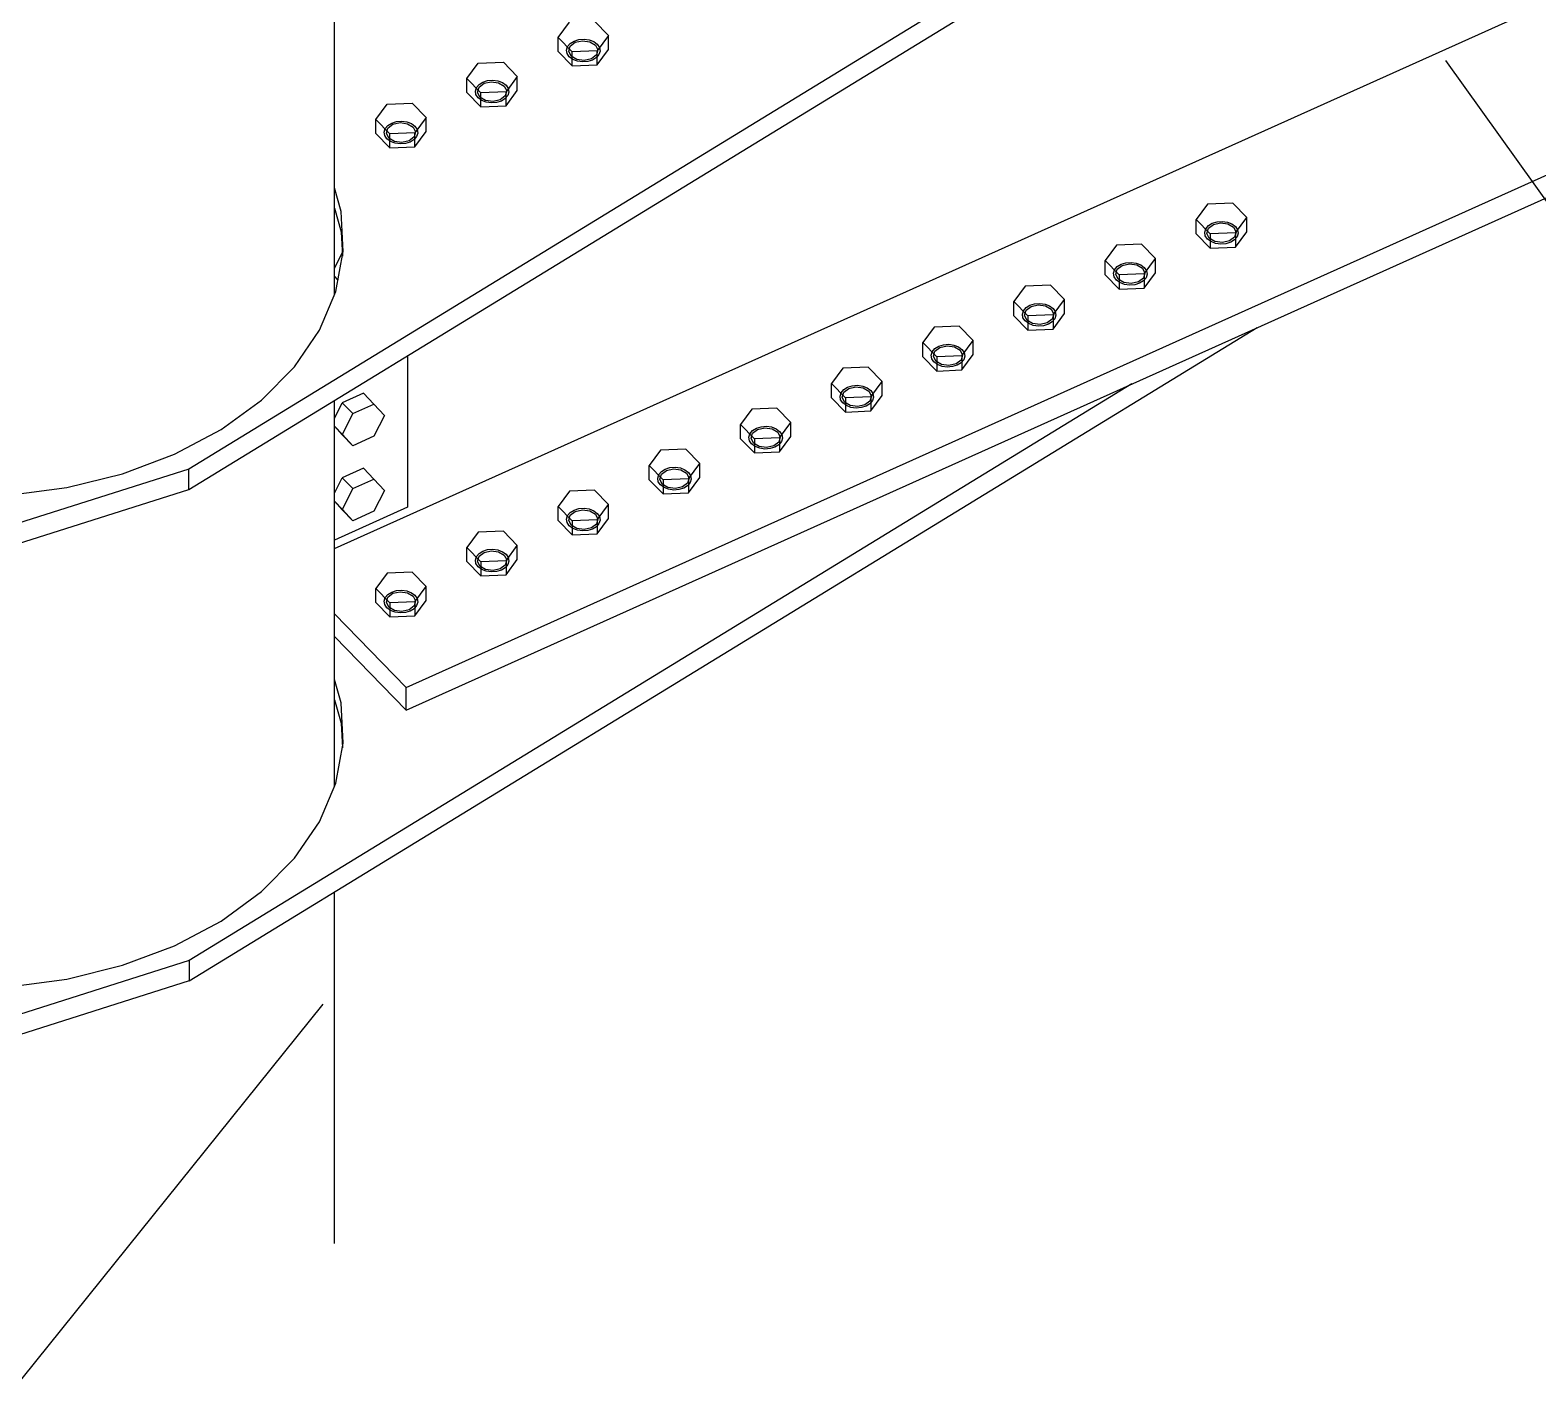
# Model space of a CAD drawing. Header units: millimetres. Extents: x 15962 to 71432, y 9666 to 72266.
# Drawn here: x 46477 to 47511, y 38947 to 39883 of the extents above; entities that cross this region are included whole.
import ezdxf

# ---------------------------------------------------------------- set-up
doc = ezdxf.new("R2010")
doc.units = ezdxf.units.MM
doc.header["$LTSCALE"] = 2

msp = doc.modelspace()

# ---------------------------------------------------------------- linework, layer by layer
at = {"color": 2, "linetype": 'Continuous'}
for p, q in [((46685.9629, 39700.9628), (46685.9629, 40062.5695)), ((47355.4574, 40052.1569), (46586.195, 39581.7192)), ((46586.195, 39567.7671), (47355.4574, 40038.2047)), ((46685.9629, 39527.2666), (47606.0641, 39940.6574)), ((46735.186, 39431.9594), (47606.0643, 39823.235)), ((46735.186, 39416.5386), (47606.0643, 39807.8142)), ((46690.5806, 39758.4798), (46685.9629, 39774.6054)), ((46685.9629, 39760.6533), (46690.5806, 39744.5276)), ((46691.999, 39730.9089), (46690.5806, 39758.4798)), ((46690.5806, 39744.5276), (46691.4401, 39727.8195)), ((46687.046, 39703.5268), (46691.999, 39730.9089)), ((46675.8436, 39677.0078), (46687.046, 39703.5268)), ((46586.3865, 39230.7991), (47318.9113, 39678.7996)), ((46658.6676, 39652.0049), (46675.8436, 39677.0078)), ((46635.941, 39629.1337), (46658.6676, 39652.0049)), ((46736.1382, 39659.4639), (46736.1382, 39555.6217)), ((47232.944, 39640.1755), (46586.3865, 39244.7512)), ((46608.2233, 39608.9573), (46635.941, 39629.1337)), ((46685.9629, 39363.9088), (46685.9629, 39628.7795)), ((46576.1972, 39591.9726), (46608.2233, 39608.9573)), ((46540.651, 39578.5978), (46576.1972, 39591.9726)), ((46586.195, 39581.7192), (45647.8491, 39284.6772)), ((46586.195, 39567.7671), (46586.195, 39581.7192)), ((46462.5651, 39563.8983), (46502.4602, 39569.1623)), ((46502.4602, 39569.1623), (46540.651, 39578.5978)), ((45647.8491, 39270.7251), (46586.195, 39567.7671)), ((46736.1382, 39555.6217), (46685.9629, 39533.0785)), ((46735.186, 39431.9594), (46685.9629, 39482.4404)), ((46685.9629, 39467.0197), (46735.186, 39416.5386)), ((46690.5806, 39421.4257), (46685.9629, 39437.5514)), ((46735.186, 39416.5386), (46735.186, 39431.9594)), ((46685.9629, 39423.5993), (46690.5806, 39407.4736)), ((46691.999, 39393.8548), (46690.5806, 39421.4257)), ((46690.5806, 39407.4736), (46691.4401, 39390.7654)), ((46687.046, 39366.4728), (46691.999, 39393.8548)), ((46675.8436, 39339.9538), (46687.046, 39366.4728)), ((46658.6676, 39314.9509), (46675.8436, 39339.9538)), ((46635.941, 39292.0796), (46658.6676, 39314.9509)), ((46608.2233, 39271.9033), (46635.941, 39292.0796)), ((46685.9629, 39050.6731), (46685.9629, 39291.6984)), ((46576.1972, 39254.9186), (46608.2233, 39271.9033)), ((46540.651, 39241.5438), (46576.1972, 39254.9186)), ((46586.3865, 39244.7512), (45795.0748, 38994.2328)), ((46502.4602, 39232.1083), (46540.651, 39241.5438)), ((46586.3865, 39244.7512), (46586.3865, 39230.7991)), ((46586.3865, 39230.7991), (45689.936, 38946.9952)), ((46462.5651, 39226.8443), (46502.4602, 39232.1083))]:
    msp.add_line(p, q, dxfattribs=at)
at = {"color": 7, "linetype": 'Continuous'}
for p, q in [((46839.4211, 39877.7593), (46847.1484, 39888.2816)), ((46864.4365, 39889.0002), (46873.9974, 39879.1965)), ((46839.4211, 39868.0663), (46839.4211, 39877.7593)), ((46848.982, 39867.9556), (46839.4211, 39877.7593)), ((46845.2201, 39869.1248), (46845.9372, 39871.5181)), ((46845.6277, 39866.6982), (46845.2201, 39869.1248)), ((46845.9372, 39871.5181), (46847.7087, 39873.6439)), ((46846.7279, 39868.37), (46847.7596, 39871.8132)), ((46847.7087, 39873.6439), (46850.3613, 39875.294)), ((46847.7596, 39871.8132), (46851.1893, 39874.445)), ((46850.3613, 39875.294), (46853.6352, 39876.307)), ((46851.1893, 39874.445), (46856.098, 39875.5602)), ((46853.6352, 39876.307), (46857.21, 39876.5837)), ((46856.098, 39875.5602), (46861.1706, 39874.8599)), ((46857.21, 39876.5837), (46860.7358, 39876.0969)), ((46860.7358, 39876.0969), (46863.8675, 39874.8944)), ((46861.1706, 39874.8599), (46865.0477, 39872.5318)), ((46863.8675, 39874.8944), (46866.2985, 39873.0939)), ((46865.0477, 39872.5318), (46866.6905, 39869.1997)), ((46866.6905, 39869.1997), (46865.6589, 39865.7565)), ((46873.9974, 39879.1965), (46866.2701, 39868.6742)), ((46866.2701, 39858.9812), (46873.9974, 39869.5034)), ((46866.2985, 39873.0939), (46867.7908, 39870.8715)), ((46867.7908, 39870.8715), (46868.1983, 39868.4449)), ((46873.9974, 39869.5034), (46873.9974, 39879.1965)), ((46776.8826, 39849.6571), (46784.6099, 39860.1794)), ((46784.6099, 39860.1794), (46801.898, 39860.898)), ((46801.898, 39860.898), (46811.4589, 39851.0943)), ((46839.4211, 39868.0663), (46848.982, 39858.2626)), ((46847.12, 39864.4759), (46845.6277, 39866.6982)), ((46848.3708, 39865.0379), (46846.7279, 39868.37)), ((46849.5509, 39862.6753), (46847.12, 39864.4759)), ((46852.2479, 39862.7098), (46848.3708, 39865.0379)), ((46866.2701, 39868.6742), (46848.982, 39867.9556)), ((46848.982, 39858.2626), (46848.982, 39867.9556)), ((46848.982, 39858.2626), (46866.2701, 39858.9812)), ((46852.6826, 39861.4728), (46849.5509, 39862.6753)), ((46857.3204, 39862.0095), (46852.2479, 39862.7098)), ((46856.2084, 39860.986), (46852.6826, 39861.4728)), ((46859.7833, 39861.2627), (46856.2084, 39860.986)), ((46862.2292, 39863.1247), (46857.3204, 39862.0095)), ((46863.0572, 39862.2757), (46859.7833, 39861.2627)), ((46865.6589, 39865.7565), (46862.2292, 39863.1247)), ((46865.7097, 39863.9258), (46863.0572, 39862.2757)), ((46867.4812, 39866.0516), (46865.7097, 39863.9258)), ((46866.2701, 39858.9812), (46866.2701, 39868.6742)), ((46868.1983, 39868.4449), (46867.4812, 39866.0516)), ((47448.1253, 39862.0882), (47639.2494, 39594.8571)), ((46776.8826, 39839.9641), (46776.8826, 39849.6571)), ((46786.4435, 39839.8535), (46776.8826, 39849.6571)), ((46791.0967, 39848.2048), (46794.6715, 39848.4815)), ((46794.6715, 39848.4815), (46798.1974, 39847.9947)), ((46811.4589, 39851.0943), (46803.7316, 39840.5721)), ((46811.4589, 39841.4013), (46811.4589, 39851.0943)), ((46776.8826, 39839.9641), (46786.4435, 39830.1604)), ((46782.6816, 39841.0226), (46783.3987, 39843.416)), ((46783.0892, 39838.596), (46782.6816, 39841.0226)), ((46784.5815, 39836.3737), (46783.0892, 39838.596)), ((46783.3987, 39843.416), (46785.1702, 39845.5417)), ((46784.1894, 39840.2678), (46785.2211, 39843.711)), ((46785.8323, 39836.9357), (46784.1894, 39840.2678)), ((46785.1702, 39845.5417), (46787.8228, 39847.1919)), ((46785.2211, 39843.711), (46788.6508, 39846.3428)), ((46803.7316, 39840.5721), (46786.4435, 39839.8535)), ((46786.4435, 39830.1604), (46786.4435, 39839.8535)), ((46787.8228, 39847.1919), (46791.0967, 39848.2048)), ((46788.6508, 39846.3428), (46793.5595, 39847.458)), ((46793.5595, 39847.458), (46798.6321, 39846.7577)), ((46798.1974, 39847.9947), (46801.329, 39846.7922)), ((46798.6321, 39846.7577), (46802.5092, 39844.4296)), ((46801.329, 39846.7922), (46803.76, 39844.9917)), ((46802.5092, 39844.4296), (46804.152, 39841.0976)), ((46804.152, 39841.0976), (46803.1204, 39837.6543)), ((46804.9428, 39837.9494), (46803.1712, 39835.8236)), ((46803.7316, 39830.879), (46811.4589, 39841.4013)), ((46803.7316, 39830.879), (46803.7316, 39840.5721)), ((46803.76, 39844.9917), (46805.2523, 39842.7693)), ((46805.6598, 39840.3427), (46804.9428, 39837.9494)), ((46805.2523, 39842.7693), (46805.6598, 39840.3427)), ((46714.3441, 39821.555), (46722.0714, 39832.0773)), ((46722.0714, 39832.0773), (46739.3595, 39832.7958)), ((46739.3595, 39832.7958), (46748.9204, 39822.9922)), ((46787.0125, 39834.5731), (46784.5815, 39836.3737)), ((46789.7094, 39834.6076), (46785.8323, 39836.9357)), ((46786.4435, 39830.1604), (46803.7316, 39830.879)), ((46790.1441, 39833.3706), (46787.0125, 39834.5731)), ((46794.7819, 39833.9074), (46789.7094, 39834.6076)), ((46793.6699, 39832.8839), (46790.1441, 39833.3706)), ((46797.2448, 39833.1605), (46793.6699, 39832.8839)), ((46799.6907, 39835.0225), (46794.7819, 39833.9074)), ((46800.5187, 39834.1735), (46797.2448, 39833.1605)), ((46803.1204, 39837.6543), (46799.6907, 39835.0225)), ((46803.1712, 39835.8236), (46800.5187, 39834.1735)), ((46714.3441, 39811.8619), (46714.3441, 39821.555)), ((46723.905, 39811.7513), (46714.3441, 39821.555)), ((46720.8602, 39815.3138), (46722.6317, 39817.4396)), ((46722.6317, 39817.4396), (46725.2843, 39819.0897)), ((46722.6826, 39815.6089), (46726.1123, 39818.2407)), ((46725.2843, 39819.0897), (46728.5582, 39820.1027)), ((46726.1123, 39818.2407), (46731.0211, 39819.3558)), ((46728.5582, 39820.1027), (46732.1331, 39820.3793)), ((46731.0211, 39819.3558), (46736.0936, 39818.6556)), ((46732.1331, 39820.3793), (46735.6589, 39819.8926)), ((46735.6589, 39819.8926), (46738.7905, 39818.6901)), ((46736.0936, 39818.6556), (46739.9707, 39816.3275)), ((46738.7905, 39818.6901), (46741.2215, 39816.8895)), ((46748.9204, 39822.9922), (46741.1931, 39812.4699)), ((46748.9204, 39813.2991), (46748.9204, 39822.9922)), ((46714.3441, 39811.8619), (46723.905, 39802.0582)), ((46720.1432, 39812.9205), (46720.8602, 39815.3138)), ((46720.5507, 39810.4939), (46720.1432, 39812.9205)), ((46722.043, 39808.2715), (46720.5507, 39810.4939)), ((46721.6509, 39812.1656), (46722.6826, 39815.6089)), ((46723.2938, 39808.8336), (46721.6509, 39812.1656)), ((46724.474, 39806.471), (46722.043, 39808.2715)), ((46727.1709, 39806.5055), (46723.2938, 39808.8336)), ((46741.1931, 39812.4699), (46723.905, 39811.7513)), ((46723.905, 39802.0582), (46723.905, 39811.7513)), ((46737.1522, 39806.9204), (46732.2434, 39805.8052)), ((46740.5819, 39809.5522), (46737.1522, 39806.9204)), ((46740.6328, 39807.7215), (46737.9802, 39806.0713)), ((46739.9707, 39816.3275), (46741.6136, 39812.9954)), ((46741.6136, 39812.9954), (46740.5819, 39809.5522)), ((46742.4043, 39809.8472), (46740.6328, 39807.7215)), ((46741.1931, 39802.7768), (46748.9204, 39813.2991)), ((46741.1931, 39802.7768), (46741.1931, 39812.4699)), ((46741.2215, 39816.8895), (46742.7138, 39814.6672)), ((46743.1213, 39812.2406), (46742.4043, 39809.8472)), ((46742.7138, 39814.6672), (46743.1213, 39812.2406)), ((46723.905, 39802.0582), (46741.1931, 39802.7768)), ((46727.6056, 39805.2685), (46724.474, 39806.471)), ((46732.2434, 39805.8052), (46727.1709, 39806.5055)), ((46731.1314, 39804.7817), (46727.6056, 39805.2685)), ((46734.7063, 39805.0584), (46731.1314, 39804.7817)), ((46737.9802, 39806.0713), (46734.7063, 39805.0584)), ((47284.9178, 39763.3635), (47277.1905, 39752.8412)), ((47302.2059, 39764.0821), (47284.9178, 39763.3635)), ((47311.7668, 39754.2784), (47302.2059, 39764.0821)), ((47277.1905, 39752.8412), (47286.7514, 39743.0376)), ((47277.1905, 39743.1482), (47277.1905, 39752.8412)), ((47282.9896, 39744.2067), (47283.7066, 39746.6)), ((47283.7066, 39746.6), (47285.4781, 39748.7258)), ((47284.4973, 39743.4519), (47285.529, 39746.8951)), ((47285.4781, 39748.7258), (47288.1307, 39750.3759)), ((47285.529, 39746.8951), (47288.9587, 39749.5269)), ((47288.1307, 39750.3759), (47291.4046, 39751.3889)), ((47288.9587, 39749.5269), (47293.8674, 39750.6421)), ((47291.4046, 39751.3889), (47294.9794, 39751.6656)), ((47293.8674, 39750.6421), (47298.94, 39749.9418)), ((47294.9794, 39751.6656), (47298.5053, 39751.1788)), ((47298.5053, 39751.1788), (47301.6369, 39749.9763)), ((47298.94, 39749.9418), (47302.8171, 39747.6137)), ((47301.6369, 39749.9763), (47304.0679, 39748.1758)), ((47302.8171, 39747.6137), (47304.4599, 39744.2816)), ((47304.0395, 39743.7561), (47311.7668, 39754.2784)), ((47304.0679, 39748.1758), (47305.5602, 39745.9534)), ((47305.5602, 39745.9534), (47305.9677, 39743.5268)), ((47311.7668, 39744.5854), (47311.7668, 39754.2784)), ((47222.3793, 39735.2613), (47214.652, 39724.7391)), ((47239.6674, 39735.9799), (47222.3793, 39735.2613)), ((47249.2283, 39726.1763), (47239.6674, 39735.9799)), ((47277.1905, 39743.1482), (47286.7514, 39733.3445)), ((47283.3971, 39741.7801), (47282.9896, 39744.2067)), ((47284.8894, 39739.5578), (47283.3971, 39741.7801)), ((47286.1402, 39740.1198), (47284.4973, 39743.4519)), ((47287.3204, 39737.7572), (47284.8894, 39739.5578)), ((47290.0173, 39737.7917), (47286.1402, 39740.1198)), ((47304.0395, 39743.7561), (47286.7514, 39743.0376)), ((47286.7514, 39743.0376), (47286.7514, 39733.3445)), ((47290.452, 39736.5547), (47287.3204, 39737.7572)), ((47295.0898, 39737.0914), (47290.0173, 39737.7917)), ((47293.9778, 39736.068), (47290.452, 39736.5547)), ((47297.5527, 39736.3446), (47293.9778, 39736.068)), ((47299.9986, 39738.2066), (47295.0898, 39737.0914)), ((47300.8266, 39737.3576), (47297.5527, 39736.3446)), ((47303.4283, 39740.8384), (47299.9986, 39738.2066)), ((47303.4791, 39739.0077), (47300.8266, 39737.3576)), ((47304.4599, 39744.2816), (47303.4283, 39740.8384)), ((47305.2507, 39741.1335), (47303.4791, 39739.0077)), ((47304.0395, 39734.0631), (47311.7668, 39744.5854)), ((47304.0395, 39743.7561), (47304.0395, 39734.0631)), ((47305.9677, 39743.5268), (47305.2507, 39741.1335)), ((46685.9629, 39719.3938), (46691.3286, 39729.9885)), ((47214.652, 39724.7391), (47224.2129, 39714.9354)), ((47214.652, 39715.046), (47214.652, 39724.7391)), ((47241.501, 39715.654), (47249.2283, 39726.1763)), ((47249.2283, 39716.4832), (47249.2283, 39726.1763)), ((47286.7514, 39733.3445), (47304.0395, 39734.0631)), ((46688.4768, 39711.4367), (46685.9629, 39714.0149)), ((46688.4439, 39711.255), (46685.9629, 39713.9245)), ((47214.652, 39715.046), (47224.2129, 39705.2423)), ((47220.4511, 39716.1045), (47221.1681, 39718.4979)), ((47220.8586, 39713.6779), (47220.4511, 39716.1045)), ((47221.1681, 39718.4979), (47222.9396, 39720.6236)), ((47221.9588, 39715.3497), (47222.9905, 39718.793)), ((47223.6017, 39712.0176), (47221.9588, 39715.3497)), ((47222.9396, 39720.6236), (47225.5922, 39722.2738)), ((47222.9905, 39718.793), (47226.4202, 39721.4248)), ((47241.501, 39715.654), (47224.2129, 39714.9354)), ((47224.2129, 39714.9354), (47224.2129, 39705.2423)), ((47225.5922, 39722.2738), (47228.8661, 39723.2868)), ((47226.4202, 39721.4248), (47231.329, 39722.5399)), ((47228.8661, 39723.2868), (47232.441, 39723.5634)), ((47231.329, 39722.5399), (47236.4015, 39721.8396)), ((47232.441, 39723.5634), (47235.9668, 39723.0767)), ((47235.9668, 39723.0767), (47239.0984, 39721.8741)), ((47236.4015, 39721.8396), (47240.2786, 39719.5116)), ((47239.0984, 39721.8741), (47241.5294, 39720.0736)), ((47240.2786, 39719.5116), (47241.9215, 39716.1795)), ((47241.9215, 39716.1795), (47240.8898, 39712.7362)), ((47241.501, 39705.9609), (47249.2283, 39716.4832)), ((47241.501, 39715.654), (47241.501, 39705.9609)), ((47241.5294, 39720.0736), (47243.0217, 39717.8513)), ((47243.4292, 39715.4247), (47242.7122, 39713.0313)), ((47243.0217, 39717.8513), (47243.4292, 39715.4247)), ((47159.8408, 39707.1592), (47152.1135, 39696.6369)), ((47177.1289, 39707.8778), (47159.8408, 39707.1592)), ((47186.6898, 39698.0741), (47177.1289, 39707.8778)), ((47222.3509, 39711.4556), (47220.8586, 39713.6779)), ((47224.7819, 39709.6551), (47222.3509, 39711.4556)), ((47227.4788, 39709.6896), (47223.6017, 39712.0176)), ((47224.2129, 39705.2423), (47241.501, 39705.9609)), ((47227.9135, 39708.4525), (47224.7819, 39709.6551)), ((47232.5513, 39708.9893), (47227.4788, 39709.6896)), ((47231.4393, 39707.9658), (47227.9135, 39708.4525)), ((47235.0142, 39708.2424), (47231.4393, 39707.9658)), ((47237.4601, 39710.1044), (47232.5513, 39708.9893)), ((47238.2881, 39709.2554), (47235.0142, 39708.2424)), ((47240.8898, 39712.7362), (47237.4601, 39710.1044)), ((47240.9407, 39710.9056), (47238.2881, 39709.2554)), ((47242.7122, 39713.0313), (47240.9407, 39710.9056)), ((47152.1135, 39696.6369), (47161.6744, 39686.8332)), ((47152.1135, 39686.9438), (47152.1135, 39696.6369)), ((47160.4012, 39692.5215), (47163.0537, 39694.1716)), ((47160.452, 39690.6908), (47163.8817, 39693.3226)), ((47163.0537, 39694.1716), (47166.3276, 39695.1846)), ((47163.8817, 39693.3226), (47168.7905, 39694.4377)), ((47166.3276, 39695.1846), (47169.9025, 39695.4612)), ((47168.7905, 39694.4377), (47173.863, 39693.7375)), ((47169.9025, 39695.4612), (47173.4283, 39694.9745)), ((47173.4283, 39694.9745), (47176.5599, 39693.772)), ((47173.863, 39693.7375), (47177.7401, 39691.4094)), ((47176.5599, 39693.772), (47178.9909, 39691.9714)), ((47178.9625, 39687.5518), (47186.6898, 39698.0741)), ((47186.6898, 39688.381), (47186.6898, 39698.0741)), ((47152.1135, 39686.9438), (47161.6744, 39677.1402)), ((47157.9126, 39688.0024), (47158.6296, 39690.3957)), ((47158.3201, 39685.5758), (47157.9126, 39688.0024)), ((47159.8124, 39683.3534), (47158.3201, 39685.5758)), ((47158.6296, 39690.3957), (47160.4012, 39692.5215)), ((47159.4204, 39687.2476), (47160.452, 39690.6908)), ((47161.0632, 39683.9155), (47159.4204, 39687.2476)), ((47162.2434, 39681.5529), (47159.8124, 39683.3534)), ((47164.9403, 39681.5874), (47161.0632, 39683.9155)), ((47178.9625, 39687.5518), (47161.6744, 39686.8332)), ((47161.6744, 39686.8332), (47161.6744, 39677.1402)), ((47178.3513, 39684.6341), (47174.9216, 39682.0023)), ((47178.4022, 39682.8034), (47175.7496, 39681.1533)), ((47177.7401, 39691.4094), (47179.383, 39688.0773)), ((47179.383, 39688.0773), (47178.3513, 39684.6341)), ((47180.1737, 39684.9292), (47178.4022, 39682.8034)), ((47178.9625, 39677.8588), (47186.6898, 39688.381)), ((47178.9625, 39687.5518), (47178.9625, 39677.8588)), ((47178.9909, 39691.9714), (47180.4832, 39689.7491)), ((47180.8908, 39687.3225), (47180.1737, 39684.9292)), ((47180.4832, 39689.7491), (47180.8908, 39687.3225)), ((47097.3023, 39679.057), (47089.5751, 39668.5347)), ((47114.5904, 39679.7756), (47097.3023, 39679.057)), ((47124.1513, 39669.9719), (47114.5904, 39679.7756)), ((47161.6744, 39677.1402), (47178.9625, 39677.8588)), ((47165.375, 39680.3504), (47162.2434, 39681.5529)), ((47170.0129, 39680.8871), (47164.9403, 39681.5874)), ((47168.9009, 39679.8636), (47165.375, 39680.3504)), ((47172.4757, 39680.1403), (47168.9009, 39679.8636)), ((47174.9216, 39682.0023), (47170.0129, 39680.8871)), ((47175.7496, 39681.1533), (47172.4757, 39680.1403)), ((47089.5751, 39668.5347), (47099.1359, 39658.731)), ((47089.5751, 39658.8417), (47089.5751, 39668.5347)), ((47095.3741, 39659.9002), (47096.0912, 39662.2935)), ((47096.0912, 39662.2935), (47097.8627, 39664.4193)), ((47096.8819, 39659.1454), (47097.9135, 39662.5886)), ((47097.8627, 39664.4193), (47100.5152, 39666.0694)), ((47097.9135, 39662.5886), (47101.3432, 39665.2204)), ((47100.5152, 39666.0694), (47103.7891, 39667.0824)), ((47101.3432, 39665.2204), (47106.252, 39666.3356)), ((47103.7891, 39667.0824), (47107.364, 39667.3591)), ((47106.252, 39666.3356), (47111.3245, 39665.6353)), ((47107.364, 39667.3591), (47110.8898, 39666.8723)), ((47110.8898, 39666.8723), (47114.0215, 39665.6698)), ((47111.3245, 39665.6353), (47115.2016, 39663.3072)), ((47114.0215, 39665.6698), (47116.4524, 39663.8693)), ((47115.2016, 39663.3072), (47116.8445, 39659.9751)), ((47116.424, 39659.4496), (47124.1513, 39669.9719)), ((47116.4524, 39663.8693), (47117.9447, 39661.6469)), ((47124.1513, 39660.2789), (47124.1513, 39669.9719)), ((47089.5751, 39658.8417), (47099.1359, 39649.038)), ((47095.7816, 39657.4736), (47095.3741, 39659.9002)), ((47097.2739, 39655.2513), (47095.7816, 39657.4736)), ((47098.5247, 39655.8133), (47096.8819, 39659.1454)), ((47099.7049, 39653.4507), (47097.2739, 39655.2513)), ((47102.4018, 39653.4852), (47098.5247, 39655.8133)), ((47116.424, 39659.4496), (47099.1359, 39658.731)), ((47099.1359, 39658.731), (47099.1359, 39649.038)), ((47102.8366, 39652.2482), (47099.7049, 39653.4507)), ((47107.4744, 39652.7849), (47102.4018, 39653.4852)), ((47106.3624, 39651.7615), (47102.8366, 39652.2482)), ((47109.9372, 39652.0381), (47106.3624, 39651.7615)), ((47112.3831, 39653.9001), (47107.4744, 39652.7849)), ((47113.2111, 39653.0511), (47109.9372, 39652.0381)), ((47115.8128, 39656.5319), (47112.3831, 39653.9001)), ((47115.8637, 39654.7012), (47113.2111, 39653.0511)), ((47116.8445, 39659.9751), (47115.8128, 39656.5319)), ((47117.6352, 39656.827), (47115.8637, 39654.7012)), ((47116.424, 39649.7566), (47124.1513, 39660.2789)), ((47116.424, 39659.4496), (47116.424, 39649.7566)), ((47118.3523, 39659.2203), (47117.6352, 39656.827)), ((47117.9447, 39661.6469), (47118.3523, 39659.2203)), ((47034.7638, 39650.9548), (47027.0366, 39640.4326)), ((47052.052, 39651.6734), (47034.7638, 39650.9548)), ((47061.6128, 39641.8697), (47052.052, 39651.6734)), ((47053.8855, 39631.3475), (47061.6128, 39641.8697)), ((47061.6128, 39632.1767), (47061.6128, 39641.8697)), ((47099.1359, 39649.038), (47116.424, 39649.7566)), ((46705.835, 39633.7971), (46691.3916, 39627.3079)), ((46713.1205, 39626.3254), (46705.835, 39633.7971)), ((47027.0366, 39640.4326), (47036.5974, 39630.6289)), ((47027.0366, 39630.7395), (47027.0366, 39640.4326)), ((47032.8356, 39631.798), (47033.5527, 39634.1914)), ((47033.2432, 39629.3714), (47032.8356, 39631.798)), ((47033.5527, 39634.1914), (47035.3242, 39636.3171)), ((47034.3434, 39631.0432), (47035.375, 39634.4865)), ((47035.3242, 39636.3171), (47037.9767, 39637.9673)), ((47035.375, 39634.4865), (47038.8047, 39637.1183)), ((47053.8855, 39631.3475), (47036.5974, 39630.6289)), ((47037.9767, 39637.9673), (47041.2507, 39638.9802)), ((47038.8047, 39637.1183), (47043.7135, 39638.2334)), ((47041.2507, 39638.9802), (47044.8255, 39639.2569)), ((47043.7135, 39638.2334), (47048.786, 39637.5331)), ((47044.8255, 39639.2569), (47048.3513, 39638.7702)), ((47048.3513, 39638.7702), (47051.483, 39637.5676)), ((47048.786, 39637.5331), (47052.6632, 39635.2051)), ((47051.483, 39637.5676), (47053.9139, 39635.7671)), ((47052.6632, 39635.2051), (47054.306, 39631.873)), ((47054.306, 39631.873), (47053.2744, 39628.4297)), ((47053.8855, 39621.6544), (47061.6128, 39632.1767)), ((47053.8855, 39631.3475), (47053.8855, 39621.6544)), ((47053.9139, 39635.7671), (47055.4062, 39633.5448)), ((47055.8138, 39631.1182), (47055.0967, 39628.7248)), ((47055.4062, 39633.5448), (47055.8138, 39631.1182)), ((46685.9629, 39616.5886), (46691.3916, 39627.3079)), ((46691.3916, 39627.3079), (46698.6772, 39619.8361)), ((46698.6772, 39619.8361), (46713.1205, 39626.3254)), ((46713.1205, 39626.3254), (46720.3422, 39618.5551)), ((46972.2253, 39622.8527), (46964.4981, 39612.3304)), ((46989.5135, 39623.5713), (46972.2253, 39622.8527)), ((46999.0743, 39613.7676), (46989.5135, 39623.5713)), ((47027.0366, 39630.7395), (47036.5974, 39620.9358)), ((47034.7355, 39627.1491), (47033.2432, 39629.3714)), ((47035.9862, 39627.7111), (47034.3434, 39631.0432)), ((47037.1664, 39625.3485), (47034.7355, 39627.1491)), ((47039.8633, 39625.3831), (47035.9862, 39627.7111)), ((47036.5974, 39630.6289), (47036.5974, 39620.9358)), ((47036.5974, 39620.9358), (47053.8855, 39621.6544)), ((47040.2981, 39624.146), (47037.1664, 39625.3485)), ((47044.9359, 39624.6828), (47039.8633, 39625.3831)), ((47043.8239, 39623.6593), (47040.2981, 39624.146)), ((47047.3987, 39623.9359), (47043.8239, 39623.6593)), ((47049.8447, 39625.7979), (47044.9359, 39624.6828)), ((47050.6726, 39624.9489), (47047.3987, 39623.9359)), ((47053.2744, 39628.4297), (47049.8447, 39625.7979)), ((47053.3252, 39626.5991), (47050.6726, 39624.9489)), ((47055.0967, 39628.7248), (47053.3252, 39626.5991)), ((46691.4555, 39605.5767), (46685.9629, 39611.2097)), ((46685.9629, 39611.1193), (46691.3916, 39605.2782)), ((46691.4555, 39605.5767), (46698.6772, 39619.8361)), ((46720.3422, 39618.5551), (46713.1205, 39604.2957)), ((46964.4981, 39612.3304), (46974.0589, 39602.5267)), ((46964.4981, 39602.6373), (46964.4981, 39612.3304)), ((46975.4382, 39609.8651), (46978.7122, 39610.8781)), ((46978.7122, 39610.8781), (46982.287, 39611.1547)), ((46982.287, 39611.1547), (46985.8128, 39610.668)), ((46985.8128, 39610.668), (46988.9445, 39609.4655)), ((46991.3471, 39603.2453), (46999.0743, 39613.7676)), ((46999.0743, 39604.0745), (46999.0743, 39613.7676)), ((46691.3916, 39605.2782), (46698.6772, 39597.8065)), ((46698.6772, 39597.8065), (46691.4555, 39605.5767)), ((46713.1205, 39604.2957), (46698.6772, 39597.8065)), ((46964.4981, 39602.6373), (46974.0589, 39592.8337)), ((46970.2971, 39603.6959), (46971.0142, 39606.0892)), ((46970.7047, 39601.2693), (46970.2971, 39603.6959)), ((46972.197, 39599.0469), (46970.7047, 39601.2693)), ((46971.0142, 39606.0892), (46972.7857, 39608.215)), ((46971.8049, 39602.9411), (46972.8365, 39606.3843)), ((46973.4477, 39599.609), (46971.8049, 39602.9411)), ((46972.7857, 39608.215), (46975.4382, 39609.8651)), ((46972.8365, 39606.3843), (46976.2662, 39609.0161)), ((46991.3471, 39603.2453), (46974.0589, 39602.5267)), ((46974.0589, 39602.5267), (46974.0589, 39592.8337)), ((46976.2662, 39609.0161), (46981.175, 39610.1312)), ((46981.175, 39610.1312), (46986.2475, 39609.431)), ((46986.2475, 39609.431), (46990.1247, 39607.1029)), ((46990.7359, 39600.3276), (46987.3062, 39597.6958)), ((46988.9445, 39609.4655), (46991.3754, 39607.6649)), ((46990.1247, 39607.1029), (46991.7675, 39603.7708)), ((46991.7675, 39603.7708), (46990.7359, 39600.3276)), ((46992.5582, 39600.6227), (46990.7867, 39598.4969)), ((46991.3471, 39593.5523), (46999.0743, 39604.0745)), ((46991.3471, 39603.2453), (46991.3471, 39593.5523)), ((46991.3754, 39607.6649), (46992.8677, 39605.4426)), ((46993.2753, 39603.016), (46992.5582, 39600.6227)), ((46992.8677, 39605.4426), (46993.2753, 39603.016)), ((46909.6869, 39594.7505), (46901.9596, 39584.2282)), ((46926.975, 39595.4691), (46909.6869, 39594.7505)), ((46936.5358, 39585.6654), (46926.975, 39595.4691)), ((46974.6279, 39597.2464), (46972.197, 39599.0469)), ((46977.3249, 39597.2809), (46973.4477, 39599.609)), ((46974.0589, 39592.8337), (46991.3471, 39593.5523)), ((46977.7596, 39596.0439), (46974.6279, 39597.2464)), ((46982.3974, 39596.5806), (46977.3249, 39597.2809)), ((46981.2854, 39595.5571), (46977.7596, 39596.0439)), ((46984.8602, 39595.8338), (46981.2854, 39595.5571)), ((46987.3062, 39597.6958), (46982.3974, 39596.5806)), ((46988.1342, 39596.8468), (46984.8602, 39595.8338)), ((46990.7867, 39598.4969), (46988.1342, 39596.8468)), ((46705.835, 39582.3945), (46691.3916, 39575.9053)), ((46713.1205, 39574.9228), (46705.835, 39582.3945)), ((46901.9596, 39584.2282), (46911.5204, 39574.4245)), ((46901.9596, 39574.5352), (46901.9596, 39584.2282)), ((46908.4757, 39577.987), (46910.2472, 39580.1128)), ((46910.2472, 39580.1128), (46912.8998, 39581.7629)), ((46910.2981, 39578.2821), (46913.7278, 39580.9139)), ((46912.8998, 39581.7629), (46916.1737, 39582.7759)), ((46913.7278, 39580.9139), (46918.6365, 39582.0291)), ((46916.1737, 39582.7759), (46919.7485, 39583.0526)), ((46918.6365, 39582.0291), (46923.7091, 39581.3288)), ((46919.7485, 39583.0526), (46923.2743, 39582.5658)), ((46923.2743, 39582.5658), (46926.406, 39581.3633)), ((46923.7091, 39581.3288), (46927.5862, 39579.0007)), ((46926.406, 39581.3633), (46928.8369, 39579.5628)), ((46928.8086, 39575.1431), (46936.5358, 39585.6654)), ((46928.8369, 39579.5628), (46930.3292, 39577.3404)), ((46936.5358, 39575.9724), (46936.5358, 39585.6654)), ((46685.9629, 39565.1861), (46691.3916, 39575.9053)), ((46691.3916, 39575.9053), (46698.6772, 39568.4336)), ((46698.6772, 39568.4336), (46713.1205, 39574.9228)), ((46713.1205, 39574.9228), (46720.3422, 39567.1526)), ((46901.9596, 39574.5352), (46911.5204, 39564.7315)), ((46907.7586, 39575.5937), (46908.4757, 39577.987)), ((46908.1662, 39573.1671), (46907.7586, 39575.5937)), ((46909.6585, 39570.9448), (46908.1662, 39573.1671)), ((46909.2664, 39574.8389), (46910.2981, 39578.2821)), ((46910.9092, 39571.5068), (46909.2664, 39574.8389)), ((46912.0894, 39569.1442), (46909.6585, 39570.9448)), ((46914.7864, 39569.1787), (46910.9092, 39571.5068)), ((46928.8086, 39575.1431), (46911.5204, 39574.4245)), ((46911.5204, 39574.4245), (46911.5204, 39564.7315)), ((46915.2211, 39567.9417), (46912.0894, 39569.1442)), ((46919.8589, 39568.4784), (46914.7864, 39569.1787)), ((46924.7677, 39569.5936), (46919.8589, 39568.4784)), ((46928.1974, 39572.2254), (46924.7677, 39569.5936)), ((46928.2482, 39570.3947), (46925.5957, 39568.7446)), ((46927.5862, 39579.0007), (46929.229, 39575.6686)), ((46929.229, 39575.6686), (46928.1974, 39572.2254)), ((46930.0197, 39572.5205), (46928.2482, 39570.3947)), ((46928.8086, 39565.4501), (46936.5358, 39575.9724)), ((46928.8086, 39575.1431), (46928.8086, 39565.4501)), ((46930.7368, 39574.9138), (46930.0197, 39572.5205)), ((46930.3292, 39577.3404), (46930.7368, 39574.9138)), ((46691.4555, 39554.1741), (46685.9629, 39559.8071)), ((46685.9629, 39559.7168), (46691.3916, 39553.8756)), ((46691.4555, 39554.1741), (46698.6772, 39568.4336)), ((46720.3422, 39567.1526), (46713.1205, 39552.8931)), ((46847.1484, 39566.6483), (46839.4211, 39556.1261)), ((46864.4365, 39567.3669), (46847.1484, 39566.6483)), ((46873.9974, 39557.5632), (46864.4365, 39567.3669)), ((46911.5204, 39564.7315), (46928.8086, 39565.4501)), ((46918.7469, 39567.455), (46915.2211, 39567.9417)), ((46922.3217, 39567.7316), (46918.7469, 39567.455)), ((46925.5957, 39568.7446), (46922.3217, 39567.7316)), ((46691.3916, 39553.8756), (46698.6772, 39546.4039)), ((46698.6772, 39546.4039), (46691.4555, 39554.1741)), ((46713.1205, 39552.8931), (46698.6772, 39546.4039)), ((46839.4211, 39556.1261), (46848.982, 39546.3224)), ((46839.4211, 39546.433), (46839.4211, 39556.1261)), ((46845.2201, 39547.4915), (46845.9372, 39549.8849)), ((46845.9372, 39549.8849), (46847.7087, 39552.0106)), ((46846.7279, 39546.7367), (46847.7596, 39550.18)), ((46847.7087, 39552.0106), (46850.3613, 39553.6608)), ((46847.7596, 39550.18), (46851.1893, 39552.8118)), ((46850.3613, 39553.6608), (46853.6352, 39554.6737)), ((46851.1893, 39552.8118), (46856.098, 39553.9269)), ((46853.6352, 39554.6737), (46857.21, 39554.9504)), ((46856.098, 39553.9269), (46861.1706, 39553.2266)), ((46857.21, 39554.9504), (46860.7358, 39554.4637)), ((46860.7358, 39554.4637), (46863.8675, 39553.2611)), ((46861.1706, 39553.2266), (46865.0477, 39550.8986)), ((46863.8675, 39553.2611), (46866.2985, 39551.4606)), ((46865.0477, 39550.8986), (46866.6905, 39547.5665)), ((46866.2701, 39547.041), (46873.9974, 39557.5632)), ((46866.2985, 39551.4606), (46867.7908, 39549.2383)), ((46867.7908, 39549.2383), (46868.1983, 39546.8117)), ((46873.9974, 39547.8702), (46873.9974, 39557.5632)), ((46784.6099, 39538.5462), (46776.8826, 39528.0239)), ((46801.898, 39539.2648), (46784.6099, 39538.5462)), ((46811.4589, 39529.4611), (46801.898, 39539.2648)), ((46839.4211, 39546.433), (46848.982, 39536.6293)), ((46845.6277, 39545.0649), (46845.2201, 39547.4915)), ((46847.12, 39542.8426), (46845.6277, 39545.0649)), ((46848.3708, 39543.4046), (46846.7279, 39546.7367)), ((46849.5509, 39541.042), (46847.12, 39542.8426)), ((46852.2479, 39541.0766), (46848.3708, 39543.4046)), ((46866.2701, 39547.041), (46848.982, 39546.3224)), ((46848.982, 39546.3224), (46848.982, 39536.6293)), ((46852.6826, 39539.8395), (46849.5509, 39541.042)), ((46857.3204, 39540.3763), (46852.2479, 39541.0766)), ((46856.2084, 39539.3528), (46852.6826, 39539.8395)), ((46859.7833, 39539.6294), (46856.2084, 39539.3528)), ((46862.2292, 39541.4914), (46857.3204, 39540.3763)), ((46863.0572, 39540.6424), (46859.7833, 39539.6294)), ((46865.6589, 39544.1232), (46862.2292, 39541.4914)), ((46865.7097, 39542.2926), (46863.0572, 39540.6424)), ((46866.6905, 39547.5665), (46865.6589, 39544.1232)), ((46867.4812, 39544.4183), (46865.7097, 39542.2926)), ((46866.2701, 39537.3479), (46873.9974, 39547.8702)), ((46866.2701, 39547.041), (46866.2701, 39537.3479)), ((46868.1983, 39546.8117), (46867.4812, 39544.4183)), ((46776.8826, 39528.0239), (46786.4435, 39518.2202)), ((46776.8826, 39518.3308), (46776.8826, 39528.0239)), ((46803.7316, 39518.9388), (46811.4589, 39529.4611)), ((46811.4589, 39519.768), (46811.4589, 39529.4611)), ((46848.982, 39536.6293), (46866.2701, 39537.3479)), ((46776.8826, 39518.3308), (46786.4435, 39508.5272)), ((46782.6816, 39519.3894), (46783.3987, 39521.7827)), ((46783.0892, 39516.9628), (46782.6816, 39519.3894)), ((46783.3987, 39521.7827), (46785.1702, 39523.9085)), ((46784.1894, 39518.6345), (46785.2211, 39522.0778)), ((46785.8323, 39515.3025), (46784.1894, 39518.6345)), ((46785.1702, 39523.9085), (46787.8228, 39525.5586)), ((46785.2211, 39522.0778), (46788.6508, 39524.7096)), ((46803.7316, 39518.9388), (46786.4435, 39518.2202)), ((46786.4435, 39518.2202), (46786.4435, 39508.5272)), ((46787.8228, 39525.5586), (46791.0967, 39526.5716)), ((46788.6508, 39524.7096), (46793.5595, 39525.8247)), ((46791.0967, 39526.5716), (46794.6715, 39526.8482)), ((46793.5595, 39525.8247), (46798.6321, 39525.1245)), ((46794.6715, 39526.8482), (46798.1974, 39526.3615)), ((46798.1974, 39526.3615), (46801.329, 39525.159)), ((46798.6321, 39525.1245), (46802.5092, 39522.7964)), ((46801.329, 39525.159), (46803.76, 39523.3584)), ((46802.5092, 39522.7964), (46804.152, 39519.4643)), ((46804.152, 39519.4643), (46803.1204, 39516.0211)), ((46803.7316, 39509.2458), (46811.4589, 39519.768)), ((46803.7316, 39518.9388), (46803.7316, 39509.2458)), ((46803.76, 39523.3584), (46805.2523, 39521.1361)), ((46805.6598, 39518.7095), (46804.9428, 39516.3162)), ((46805.2523, 39521.1361), (46805.6598, 39518.7095)), ((46722.0714, 39510.444), (46714.3441, 39499.9217)), ((46739.3595, 39511.1626), (46722.0714, 39510.444)), ((46748.9204, 39501.3589), (46739.3595, 39511.1626)), ((46784.5815, 39514.7404), (46783.0892, 39516.9628)), ((46787.0125, 39512.9399), (46784.5815, 39514.7404)), ((46789.7094, 39512.9744), (46785.8323, 39515.3025)), ((46786.4435, 39508.5272), (46803.7316, 39509.2458)), ((46790.1441, 39511.7374), (46787.0125, 39512.9399)), ((46794.7819, 39512.2741), (46789.7094, 39512.9744)), ((46793.6699, 39511.2506), (46790.1441, 39511.7374)), ((46797.2448, 39511.5273), (46793.6699, 39511.2506)), ((46799.6907, 39513.3893), (46794.7819, 39512.2741)), ((46800.5187, 39512.5402), (46797.2448, 39511.5273)), ((46803.1204, 39516.0211), (46799.6907, 39513.3893)), ((46803.1712, 39514.1904), (46800.5187, 39512.5402)), ((46804.9428, 39516.3162), (46803.1712, 39514.1904)), ((46714.3441, 39499.9217), (46723.905, 39490.118)), ((46714.3441, 39490.2287), (46714.3441, 39499.9217)), ((46722.6317, 39495.8063), (46725.2843, 39497.4564)), ((46722.6826, 39493.9756), (46726.1123, 39496.6074)), ((46725.2843, 39497.4564), (46728.5582, 39498.4694)), ((46726.1123, 39496.6074), (46731.0211, 39497.7226)), ((46728.5582, 39498.4694), (46732.1331, 39498.7461)), ((46731.0211, 39497.7226), (46736.0936, 39497.0223)), ((46732.1331, 39498.7461), (46735.6589, 39498.2593)), ((46735.6589, 39498.2593), (46738.7905, 39497.0568)), ((46736.0936, 39497.0223), (46739.9707, 39494.6942)), ((46738.7905, 39497.0568), (46741.2215, 39495.2563)), ((46741.1931, 39490.8366), (46748.9204, 39501.3589)), ((46748.9204, 39491.6659), (46748.9204, 39501.3589)), ((46714.3441, 39490.2287), (46723.905, 39480.425)), ((46720.1432, 39491.2872), (46720.8602, 39493.6805)), ((46720.5507, 39488.8606), (46720.1432, 39491.2872)), ((46722.043, 39486.6383), (46720.5507, 39488.8606)), ((46720.8602, 39493.6805), (46722.6317, 39495.8063)), ((46721.6509, 39490.5324), (46722.6826, 39493.9756)), ((46723.2938, 39487.2003), (46721.6509, 39490.5324)), ((46724.474, 39484.8377), (46722.043, 39486.6383)), ((46727.1709, 39484.8722), (46723.2938, 39487.2003)), ((46741.1931, 39490.8366), (46723.905, 39490.118)), ((46723.905, 39490.118), (46723.905, 39480.425)), ((46740.5819, 39487.9189), (46737.1522, 39485.2871)), ((46739.9707, 39494.6942), (46741.6136, 39491.3621)), ((46741.6136, 39491.3621), (46740.5819, 39487.9189)), ((46742.4043, 39488.214), (46740.6328, 39486.0882)), ((46741.1931, 39481.1436), (46748.9204, 39491.6659)), ((46741.1931, 39490.8366), (46741.1931, 39481.1436)), ((46741.2215, 39495.2563), (46742.7138, 39493.0339)), ((46743.1213, 39490.6073), (46742.4043, 39488.214)), ((46742.7138, 39493.0339), (46743.1213, 39490.6073)), ((46723.905, 39480.425), (46741.1931, 39481.1436)), ((46727.6056, 39483.6352), (46724.474, 39484.8377)), ((46732.2434, 39484.1719), (46727.1709, 39484.8722)), ((46731.1314, 39483.1485), (46727.6056, 39483.6352)), ((46734.7063, 39483.4251), (46731.1314, 39483.1485)), ((46737.1522, 39485.2871), (46732.2434, 39484.1719)), ((46737.9802, 39484.4381), (46734.7063, 39483.4251)), ((46740.6328, 39486.0882), (46737.9802, 39484.4381)), ((46678.0411, 39214.9207), (46463.0491, 38947.6896))]:
    msp.add_line(p, q, dxfattribs=at)

doc.saveas('drawing.dxf')
